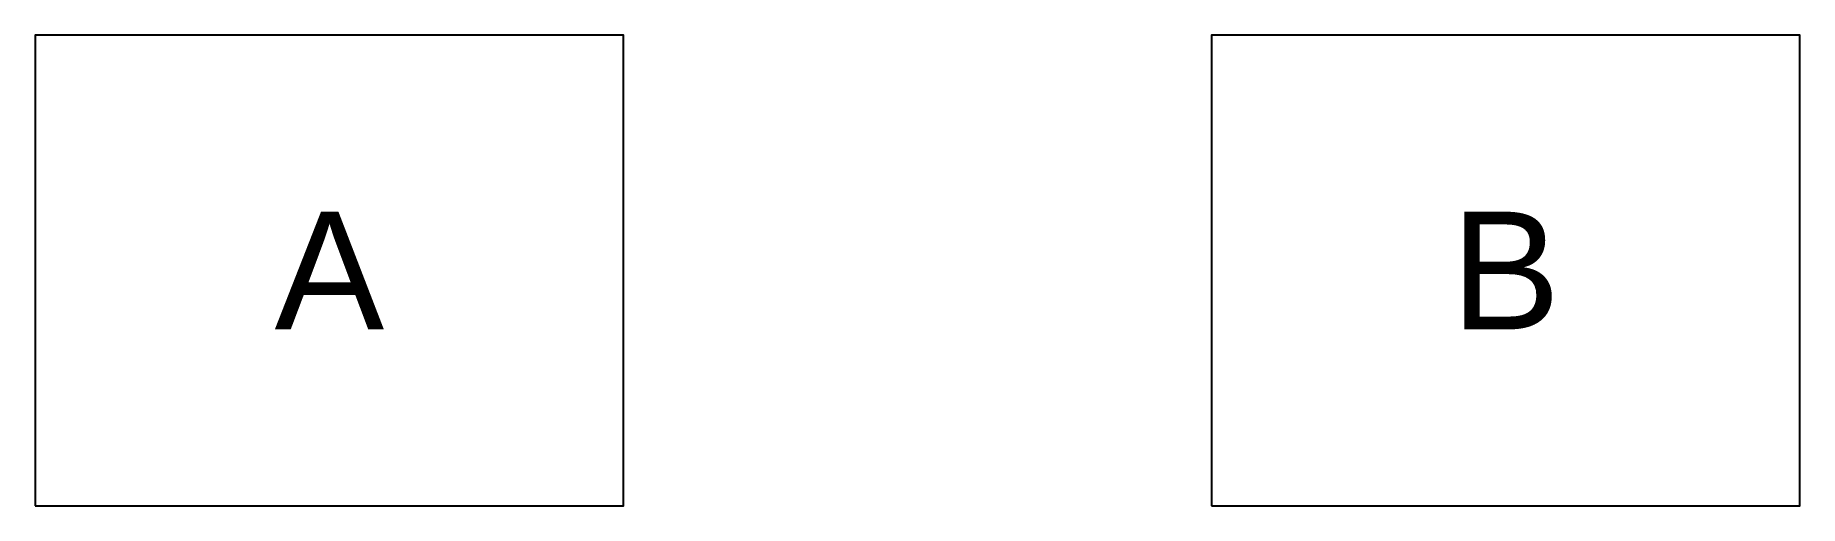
# Model space of a CAD drawing. Header units: millimetres. Extents: x 0 to 150, y 0 to 40.
import ezdxf

# ---------------------------------------------------------------- set-up
doc = ezdxf.new("R2010")
doc.units = ezdxf.units.MM
doc.layers.get('0').update_dxf_attribs({"lineweight": 25, "true_color": 0xffffff})
doc.styles.add('textstyle11', font='')
doc.styles.add('textstyle12', font='')
doc.styles.get('textstyle11').set_extended_font_data('Arial')
doc.styles.get('textstyle12').set_extended_font_data('Arial')

# ---------------------------------------------------------------- blocks, each defined once
blk = doc.blocks.new('merge_a')
at = {"flags": 128}
blk.add_lwpolyline([(0, 0), (50, 0), (50, 40), (0, 40)], close=True, dxfattribs=at)
at = {"insert": (25, 20), "char_height": 10, "attachment_point": 5, "style": 'textstyle12'}
blk.add_mtext('A', dxfattribs=at)
blk = doc.blocks.new('merge_b')
at = {"flags": 128}
blk.add_lwpolyline([(0, 0), (50, 0), (50, 40), (0, 40)], close=True, dxfattribs=at)
at = {"insert": (25, 20), "char_height": 10, "attachment_point": 5, "style": 'textstyle11'}
blk.add_mtext('B', dxfattribs=at)

msp = doc.modelspace()

# ---------------------------------------------------------------- block references
for name, p in [('merge_a', (0, 0)), ('merge_b', (100, 0))]:
    msp.add_blockref(name, p)

doc.saveas('drawing.dxf')
